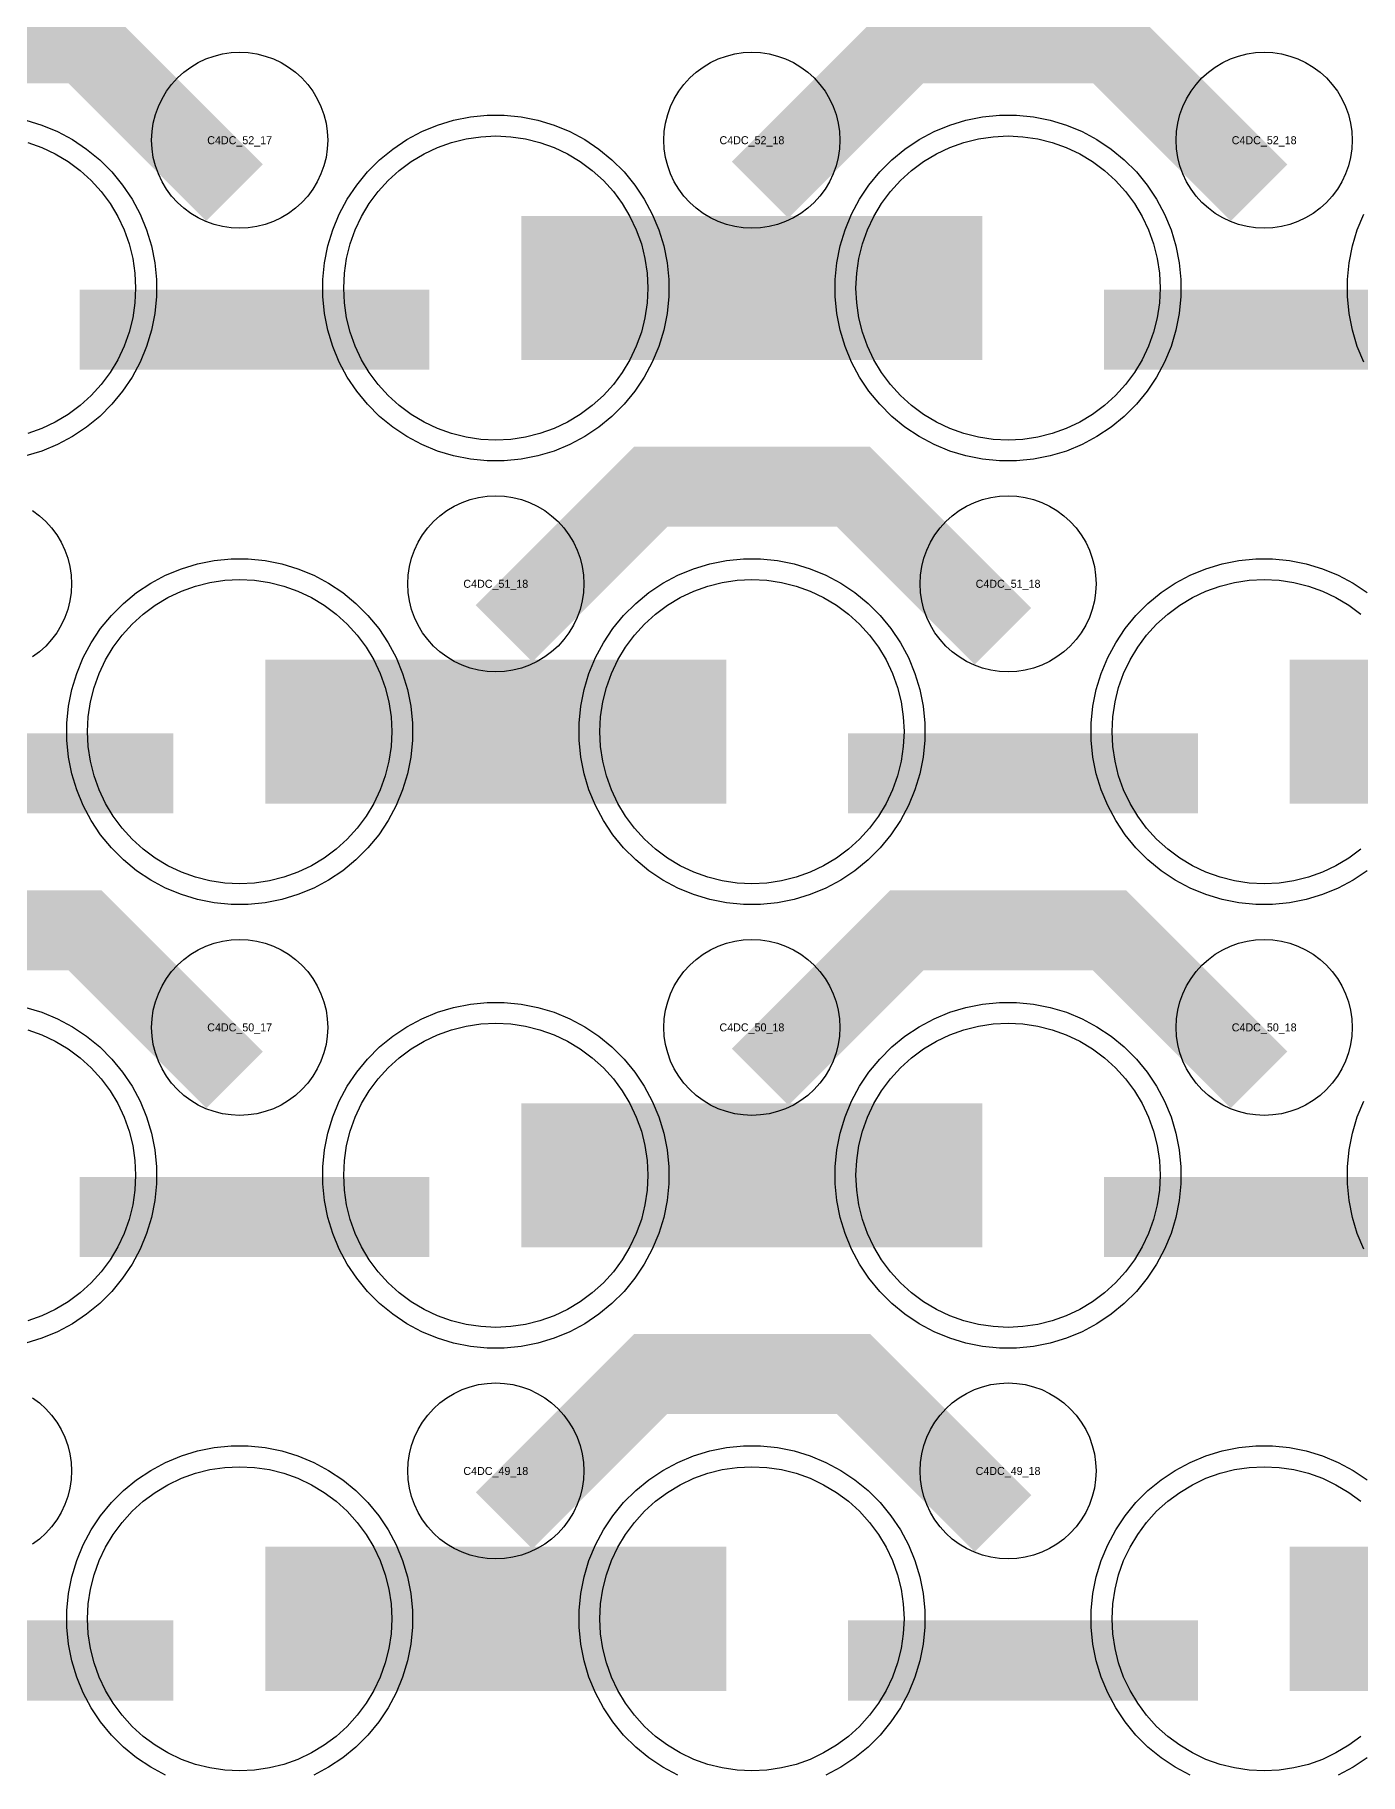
# Model space of a CAD drawing. Extents: x -11880 to 11880, y -14992 to 14992.
# Drawn here: x -6384 to -5970, y -8098 to -7555 of the extents above; entities that cross this region are included whole.
import ezdxf
from ezdxf.enums import TextEntityAlignment as Align

# ---------------------------------------------------------------- set-up
doc = ezdxf.new("R2010")
doc.units = 0
doc.header["$MEASUREMENT"] = 0
for name, color, linetype in [('GDS_775_DT_237', 138, 'CONTINUOUS'), ('RDL1_FS', 34, 'CONTINUOUS'), ('RDL_BS', 160, 'CONTINUOUS')]:
    doc.layers.add(name, color=color, linetype=linetype)

msp = doc.modelspace()

# ---------------------------------------------------------------- linework, layer by layer
at = {"layer": 'RDL1_FS', "color": 240, "true_color": 0xed1f24}
for points in [[(-6386.209, -7588.771), (-6381.819, -7590.343), (-6377.605, -7592.335), (-6373.605, -7594.733), (-6369.86, -7597.511), (-6366.406, -7600.641), (-6363.276, -7604.095), (-6360.498, -7607.84), (-6358.1, -7611.84), (-6356.108, -7616.054), (-6354.536, -7620.444), (-6353.404, -7624.967), (-6352.72, -7629.578), (-6352.491, -7634.235), (-6352.72, -7638.892), (-6353.404, -7643.503), (-6354.536, -7648.026), (-6356.108, -7652.416), (-6358.1, -7656.63), (-6360.498, -7660.63), (-6363.276, -7664.375), (-6366.406, -7667.829), (-6369.86, -7670.959), (-6373.605, -7673.737), (-6377.605, -7676.135), (-6381.819, -7678.127), (-6386.209, -7679.699)], [(-5969.86, -7809.519), (-5973.605, -7812.297), (-5977.605, -7814.695), (-5981.819, -7816.687), (-5986.209, -7818.259), (-5990.732, -7819.391), (-5995.343, -7820.075), (-6000, -7820.304), (-6004.657, -7820.075), (-6009.268, -7819.391), (-6013.791, -7818.259), (-6018.181, -7816.687), (-6022.395, -7814.695), (-6026.395, -7812.297), (-6030.14, -7809.519), (-6033.594, -7806.389), (-6036.724, -7802.935), (-6039.502, -7799.19), (-6041.9, -7795.19), (-6043.892, -7790.976), (-6045.464, -7786.586), (-6046.596, -7782.063), (-6047.28, -7777.452), (-6047.509, -7772.795), (-6047.28, -7768.138), (-6046.596, -7763.527), (-6045.464, -7759.004), (-6043.892, -7754.614), (-6041.9, -7750.4), (-6039.502, -7746.4), (-6036.724, -7742.655), (-6033.594, -7739.201), (-6030.14, -7736.071), (-6026.395, -7733.293), (-6022.395, -7730.895), (-6018.181, -7728.903), (-6013.791, -7727.331), (-6009.268, -7726.199), (-6004.657, -7725.515), (-6000, -7725.286), (-5995.343, -7725.515), (-5990.732, -7726.199), (-5986.209, -7727.331), (-5981.819, -7728.903), (-5977.605, -7730.895), (-5973.605, -7733.293), (-5969.86, -7736.071)]]:
    msp.add_lwpolyline(points, dxfattribs=at)
for points in [[(-6240, -7681.744), (-6244.657, -7681.515), (-6249.268, -7680.831), (-6253.791, -7679.699), (-6258.181, -7678.127), (-6262.395, -7676.135), (-6266.395, -7673.737), (-6270.14, -7670.959), (-6273.594, -7667.829), (-6276.724, -7664.375), (-6279.502, -7660.63), (-6281.9, -7656.63), (-6283.892, -7652.416), (-6285.464, -7648.026), (-6286.596, -7643.503), (-6287.28, -7638.892), (-6287.509, -7634.235), (-6287.28, -7629.578), (-6286.596, -7624.967), (-6285.464, -7620.444), (-6283.892, -7616.054), (-6281.9, -7611.84), (-6279.502, -7607.84), (-6276.724, -7604.095), (-6273.594, -7600.641), (-6270.14, -7597.511), (-6266.395, -7594.733), (-6262.395, -7592.335), (-6258.181, -7590.343), (-6253.791, -7588.771), (-6249.268, -7587.639), (-6244.657, -7586.955), (-6240, -7586.726), (-6235.343, -7586.955), (-6230.732, -7587.639), (-6226.209, -7588.771), (-6221.819, -7590.343), (-6217.605, -7592.335), (-6213.605, -7594.733), (-6209.86, -7597.511), (-6206.406, -7600.641), (-6203.276, -7604.095), (-6200.498, -7607.84), (-6198.1, -7611.84), (-6196.108, -7616.054), (-6194.536, -7620.444), (-6193.404, -7624.967), (-6192.72, -7629.578), (-6192.491, -7634.235), (-6192.72, -7638.892), (-6193.404, -7643.503), (-6194.536, -7648.026), (-6196.108, -7652.416), (-6198.1, -7656.63), (-6200.498, -7660.63), (-6203.276, -7664.375), (-6206.406, -7667.829), (-6209.86, -7670.959), (-6213.605, -7673.737), (-6217.605, -7676.135), (-6221.819, -7678.127), (-6226.209, -7679.699), (-6230.732, -7680.831), (-6235.343, -7681.515)], [(-6080, -7681.744), (-6084.657, -7681.515), (-6089.268, -7680.831), (-6093.791, -7679.699), (-6098.181, -7678.127), (-6102.395, -7676.135), (-6106.395, -7673.737), (-6110.14, -7670.959), (-6113.594, -7667.829), (-6116.724, -7664.375), (-6119.502, -7660.63), (-6121.9, -7656.63), (-6123.892, -7652.416), (-6125.464, -7648.026), (-6126.596, -7643.503), (-6127.28, -7638.892), (-6127.509, -7634.235), (-6127.28, -7629.578), (-6126.596, -7624.967), (-6125.464, -7620.444), (-6123.892, -7616.054), (-6121.9, -7611.84), (-6119.502, -7607.84), (-6116.724, -7604.095), (-6113.594, -7600.641), (-6110.14, -7597.511), (-6106.395, -7594.733), (-6102.395, -7592.335), (-6098.181, -7590.343), (-6093.791, -7588.771), (-6089.268, -7587.639), (-6084.657, -7586.955), (-6080, -7586.726), (-6075.343, -7586.955), (-6070.732, -7587.639), (-6066.209, -7588.771), (-6061.819, -7590.343), (-6057.605, -7592.335), (-6053.605, -7594.733), (-6049.86, -7597.511), (-6046.406, -7600.641), (-6043.276, -7604.095), (-6040.498, -7607.84), (-6038.1, -7611.84), (-6036.108, -7616.054), (-6034.536, -7620.444), (-6033.404, -7624.967), (-6032.72, -7629.578), (-6032.491, -7634.235), (-6032.72, -7638.892), (-6033.404, -7643.503), (-6034.536, -7648.026), (-6036.108, -7652.416), (-6038.1, -7656.63), (-6040.498, -7660.63), (-6043.276, -7664.375), (-6046.406, -7667.829), (-6049.86, -7670.959), (-6053.605, -7673.737), (-6057.605, -7676.135), (-6061.819, -7678.127), (-6066.209, -7679.699), (-6070.732, -7680.831), (-6075.343, -7681.515)], [(-6320, -7820.304), (-6324.657, -7820.075), (-6329.268, -7819.391), (-6333.791, -7818.259), (-6338.181, -7816.687), (-6342.395, -7814.695), (-6346.395, -7812.297), (-6350.14, -7809.519), (-6353.594, -7806.389), (-6356.724, -7802.935), (-6359.502, -7799.19), (-6361.9, -7795.19), (-6363.892, -7790.976), (-6365.464, -7786.586), (-6366.596, -7782.063), (-6367.28, -7777.452), (-6367.509, -7772.795), (-6367.28, -7768.138), (-6366.596, -7763.527), (-6365.464, -7759.004), (-6363.892, -7754.614), (-6361.9, -7750.4), (-6359.502, -7746.4), (-6356.724, -7742.655), (-6353.594, -7739.201), (-6350.14, -7736.071), (-6346.395, -7733.293), (-6342.395, -7730.895), (-6338.181, -7728.903), (-6333.791, -7727.331), (-6329.268, -7726.199), (-6324.657, -7725.515), (-6320, -7725.286), (-6315.343, -7725.515), (-6310.732, -7726.199), (-6306.209, -7727.331), (-6301.819, -7728.903), (-6297.605, -7730.895), (-6293.605, -7733.293), (-6289.86, -7736.071), (-6286.406, -7739.201), (-6283.276, -7742.655), (-6280.498, -7746.4), (-6278.1, -7750.4), (-6276.108, -7754.614), (-6274.536, -7759.004), (-6273.404, -7763.527), (-6272.72, -7768.138), (-6272.491, -7772.795), (-6272.72, -7777.452), (-6273.404, -7782.063), (-6274.536, -7786.586), (-6276.108, -7790.976), (-6278.1, -7795.19), (-6280.498, -7799.19), (-6283.276, -7802.935), (-6286.406, -7806.389), (-6289.86, -7809.519), (-6293.605, -7812.297), (-6297.605, -7814.695), (-6301.819, -7816.687), (-6306.209, -7818.259), (-6310.732, -7819.391), (-6315.343, -7820.075)], [(-6160, -7820.304), (-6164.657, -7820.075), (-6169.268, -7819.391), (-6173.791, -7818.259), (-6178.181, -7816.687), (-6182.395, -7814.695), (-6186.395, -7812.297), (-6190.14, -7809.519), (-6193.594, -7806.389), (-6196.724, -7802.935), (-6199.502, -7799.19), (-6201.9, -7795.19), (-6203.892, -7790.976), (-6205.464, -7786.586), (-6206.596, -7782.063), (-6207.28, -7777.452), (-6207.509, -7772.795), (-6207.28, -7768.138), (-6206.596, -7763.527), (-6205.464, -7759.004), (-6203.892, -7754.614), (-6201.9, -7750.4), (-6199.502, -7746.4), (-6196.724, -7742.655), (-6193.594, -7739.201), (-6190.14, -7736.071), (-6186.395, -7733.293), (-6182.395, -7730.895), (-6178.181, -7728.903), (-6173.791, -7727.331), (-6169.268, -7726.199), (-6164.657, -7725.515), (-6160, -7725.286), (-6155.343, -7725.515), (-6150.732, -7726.199), (-6146.209, -7727.331), (-6141.819, -7728.903), (-6137.605, -7730.895), (-6133.605, -7733.293), (-6129.86, -7736.071), (-6126.406, -7739.201), (-6123.276, -7742.655), (-6120.498, -7746.4), (-6118.1, -7750.4), (-6116.108, -7754.614), (-6114.536, -7759.004), (-6113.404, -7763.527), (-6112.72, -7768.138), (-6112.491, -7772.795), (-6112.72, -7777.452), (-6113.404, -7782.063), (-6114.536, -7786.586), (-6116.108, -7790.976), (-6118.1, -7795.19), (-6120.498, -7799.19), (-6123.276, -7802.935), (-6126.406, -7806.389), (-6129.86, -7809.519), (-6133.605, -7812.297), (-6137.605, -7814.695), (-6141.819, -7816.687), (-6146.209, -7818.259), (-6150.732, -7819.391), (-6155.343, -7820.075)]]:
    msp.add_lwpolyline(points, close=True, dxfattribs=at)
for points in [[(-6231.998, -7634.235, 45, 45, 0), (-6159.998, -7634.235, 45, 45, 0)], [(-6159.998, -7634.235, 45, 45, 0), (-6087.998, -7634.235, 45, 45, 0)], [(-6311.998, -7772.795, 45, 45, 0), (-6239.998, -7772.795, 45, 45, 0)], [(-6239.998, -7772.795, 45, 45, 0), (-6167.998, -7772.795, 45, 45, 0)], [(-5991.998, -7772.795, 45, 45, 0), (-5919.998, -7772.795, 45, 45, 0)]]:
    msp.add_lwpolyline(points, format="xyseb", dxfattribs=at)
at = {"layer": 'RDL1_FS'}
for points in [[(-6386.209, -7865.896), (-6381.819, -7867.468), (-6377.605, -7869.46), (-6373.605, -7871.858), (-6369.86, -7874.636), (-6366.406, -7877.766), (-6363.276, -7881.22), (-6360.498, -7884.965), (-6358.1, -7888.965), (-6356.108, -7893.179), (-6354.536, -7897.569), (-6353.404, -7902.092), (-6352.72, -7906.703), (-6352.491, -7911.36), (-6352.72, -7916.017), (-6353.404, -7920.628), (-6354.536, -7925.151), (-6356.108, -7929.541), (-6358.1, -7933.755), (-6360.498, -7937.755), (-6363.276, -7941.5), (-6366.406, -7944.954), (-6369.86, -7948.084), (-6373.605, -7950.862), (-6377.605, -7953.26), (-6381.819, -7955.252), (-6386.209, -7956.824)], [(-5969.86, -8086.649), (-5973.605, -8089.427), (-5977.605, -8091.825), (-5981.819, -8093.817), (-5986.209, -8095.389), (-5990.732, -8096.521), (-5995.343, -8097.205), (-6000, -8097.434), (-6004.657, -8097.205), (-6009.268, -8096.521), (-6013.791, -8095.389), (-6018.181, -8093.817), (-6022.395, -8091.825), (-6026.395, -8089.427), (-6030.14, -8086.649), (-6033.594, -8083.519), (-6036.724, -8080.065), (-6039.502, -8076.32), (-6041.9, -8072.32), (-6043.892, -8068.106), (-6045.464, -8063.716), (-6046.596, -8059.193), (-6047.28, -8054.582), (-6047.509, -8049.925), (-6047.28, -8045.268), (-6046.596, -8040.657), (-6045.464, -8036.134), (-6043.892, -8031.744), (-6041.9, -8027.53), (-6039.502, -8023.53), (-6036.724, -8019.785), (-6033.594, -8016.331), (-6030.14, -8013.201), (-6026.395, -8010.423), (-6022.395, -8008.025), (-6018.181, -8006.033), (-6013.791, -8004.461), (-6009.268, -8003.329), (-6004.657, -8002.645), (-6000, -8002.416), (-5995.343, -8002.645), (-5990.732, -8003.329), (-5986.209, -8004.461), (-5981.819, -8006.033), (-5977.605, -8008.025), (-5973.605, -8010.423), (-5969.86, -8013.201)]]:
    msp.add_lwpolyline(points, dxfattribs=at)
for points in [[(-6240, -7958.869), (-6244.657, -7958.64), (-6249.268, -7957.956), (-6253.791, -7956.824), (-6258.181, -7955.252), (-6262.395, -7953.26), (-6266.395, -7950.862), (-6270.14, -7948.084), (-6273.594, -7944.954), (-6276.724, -7941.5), (-6279.502, -7937.755), (-6281.9, -7933.755), (-6283.892, -7929.541), (-6285.464, -7925.151), (-6286.596, -7920.628), (-6287.28, -7916.017), (-6287.509, -7911.36), (-6287.28, -7906.703), (-6286.596, -7902.092), (-6285.464, -7897.569), (-6283.892, -7893.179), (-6281.9, -7888.965), (-6279.502, -7884.965), (-6276.724, -7881.22), (-6273.594, -7877.766), (-6270.14, -7874.636), (-6266.395, -7871.858), (-6262.395, -7869.46), (-6258.181, -7867.468), (-6253.791, -7865.896), (-6249.268, -7864.764), (-6244.657, -7864.08), (-6240, -7863.851), (-6235.343, -7864.08), (-6230.732, -7864.764), (-6226.209, -7865.896), (-6221.819, -7867.468), (-6217.605, -7869.46), (-6213.605, -7871.858), (-6209.86, -7874.636), (-6206.406, -7877.766), (-6203.276, -7881.22), (-6200.498, -7884.965), (-6198.1, -7888.965), (-6196.108, -7893.179), (-6194.536, -7897.569), (-6193.404, -7902.092), (-6192.72, -7906.703), (-6192.491, -7911.36), (-6192.72, -7916.017), (-6193.404, -7920.628), (-6194.536, -7925.151), (-6196.108, -7929.541), (-6198.1, -7933.755), (-6200.498, -7937.755), (-6203.276, -7941.5), (-6206.406, -7944.954), (-6209.86, -7948.084), (-6213.605, -7950.862), (-6217.605, -7953.26), (-6221.819, -7955.252), (-6226.209, -7956.824), (-6230.732, -7957.956), (-6235.343, -7958.64)], [(-6080, -7958.869), (-6084.657, -7958.64), (-6089.268, -7957.956), (-6093.791, -7956.824), (-6098.181, -7955.252), (-6102.395, -7953.26), (-6106.395, -7950.862), (-6110.14, -7948.084), (-6113.594, -7944.954), (-6116.724, -7941.5), (-6119.502, -7937.755), (-6121.9, -7933.755), (-6123.892, -7929.541), (-6125.464, -7925.151), (-6126.596, -7920.628), (-6127.28, -7916.017), (-6127.509, -7911.36), (-6127.28, -7906.703), (-6126.596, -7902.092), (-6125.464, -7897.569), (-6123.892, -7893.179), (-6121.9, -7888.965), (-6119.502, -7884.965), (-6116.724, -7881.22), (-6113.594, -7877.766), (-6110.14, -7874.636), (-6106.395, -7871.858), (-6102.395, -7869.46), (-6098.181, -7867.468), (-6093.791, -7865.896), (-6089.268, -7864.764), (-6084.657, -7864.08), (-6080, -7863.851), (-6075.343, -7864.08), (-6070.732, -7864.764), (-6066.209, -7865.896), (-6061.819, -7867.468), (-6057.605, -7869.46), (-6053.605, -7871.858), (-6049.86, -7874.636), (-6046.406, -7877.766), (-6043.276, -7881.22), (-6040.498, -7884.965), (-6038.1, -7888.965), (-6036.108, -7893.179), (-6034.536, -7897.569), (-6033.404, -7902.092), (-6032.72, -7906.703), (-6032.491, -7911.36), (-6032.72, -7916.017), (-6033.404, -7920.628), (-6034.536, -7925.151), (-6036.108, -7929.541), (-6038.1, -7933.755), (-6040.498, -7937.755), (-6043.276, -7941.5), (-6046.406, -7944.954), (-6049.86, -7948.084), (-6053.605, -7950.862), (-6057.605, -7953.26), (-6061.819, -7955.252), (-6066.209, -7956.824), (-6070.732, -7957.956), (-6075.343, -7958.64)], [(-6320, -8097.434), (-6324.657, -8097.205), (-6329.268, -8096.521), (-6333.791, -8095.389), (-6338.181, -8093.817), (-6342.395, -8091.825), (-6346.395, -8089.427), (-6350.14, -8086.649), (-6353.594, -8083.519), (-6356.724, -8080.065), (-6359.502, -8076.32), (-6361.9, -8072.32), (-6363.892, -8068.106), (-6365.464, -8063.716), (-6366.596, -8059.193), (-6367.28, -8054.582), (-6367.509, -8049.925), (-6367.28, -8045.268), (-6366.596, -8040.657), (-6365.464, -8036.134), (-6363.892, -8031.744), (-6361.9, -8027.53), (-6359.502, -8023.53), (-6356.724, -8019.785), (-6353.594, -8016.331), (-6350.14, -8013.201), (-6346.395, -8010.423), (-6342.395, -8008.025), (-6338.181, -8006.033), (-6333.791, -8004.461), (-6329.268, -8003.329), (-6324.657, -8002.645), (-6320, -8002.416), (-6315.343, -8002.645), (-6310.732, -8003.329), (-6306.209, -8004.461), (-6301.819, -8006.033), (-6297.605, -8008.025), (-6293.605, -8010.423), (-6289.86, -8013.201), (-6286.406, -8016.331), (-6283.276, -8019.785), (-6280.498, -8023.53), (-6278.1, -8027.53), (-6276.108, -8031.744), (-6274.536, -8036.134), (-6273.404, -8040.657), (-6272.72, -8045.268), (-6272.491, -8049.925), (-6272.72, -8054.582), (-6273.404, -8059.193), (-6274.536, -8063.716), (-6276.108, -8068.106), (-6278.1, -8072.32), (-6280.498, -8076.32), (-6283.276, -8080.065), (-6286.406, -8083.519), (-6289.86, -8086.649), (-6293.605, -8089.427), (-6297.605, -8091.825), (-6301.819, -8093.817), (-6306.209, -8095.389), (-6310.732, -8096.521), (-6315.343, -8097.205)], [(-6160, -8097.434), (-6164.657, -8097.205), (-6169.268, -8096.521), (-6173.791, -8095.389), (-6178.181, -8093.817), (-6182.395, -8091.825), (-6186.395, -8089.427), (-6190.14, -8086.649), (-6193.594, -8083.519), (-6196.724, -8080.065), (-6199.502, -8076.32), (-6201.9, -8072.32), (-6203.892, -8068.106), (-6205.464, -8063.716), (-6206.596, -8059.193), (-6207.28, -8054.582), (-6207.509, -8049.925), (-6207.28, -8045.268), (-6206.596, -8040.657), (-6205.464, -8036.134), (-6203.892, -8031.744), (-6201.9, -8027.53), (-6199.502, -8023.53), (-6196.724, -8019.785), (-6193.594, -8016.331), (-6190.14, -8013.201), (-6186.395, -8010.423), (-6182.395, -8008.025), (-6178.181, -8006.033), (-6173.791, -8004.461), (-6169.268, -8003.329), (-6164.657, -8002.645), (-6160, -8002.416), (-6155.343, -8002.645), (-6150.732, -8003.329), (-6146.209, -8004.461), (-6141.819, -8006.033), (-6137.605, -8008.025), (-6133.605, -8010.423), (-6129.86, -8013.201), (-6126.406, -8016.331), (-6123.276, -8019.785), (-6120.498, -8023.53), (-6118.1, -8027.53), (-6116.108, -8031.744), (-6114.536, -8036.134), (-6113.404, -8040.657), (-6112.72, -8045.268), (-6112.491, -8049.925), (-6112.72, -8054.582), (-6113.404, -8059.193), (-6114.536, -8063.716), (-6116.108, -8068.106), (-6118.1, -8072.32), (-6120.498, -8076.32), (-6123.276, -8080.065), (-6126.406, -8083.519), (-6129.86, -8086.649), (-6133.605, -8089.427), (-6137.605, -8091.825), (-6141.819, -8093.817), (-6146.209, -8095.389), (-6150.732, -8096.521), (-6155.343, -8097.205)]]:
    msp.add_lwpolyline(points, close=True, dxfattribs=at)
for points in [[(-6231.998, -7911.36, 45, 45, 0), (-6159.998, -7911.36, 45, 45, 0)], [(-6159.998, -7911.36, 45, 45, 0), (-6087.998, -7911.36, 45, 45, 0)], [(-6311.998, -8049.925, 45, 45, 0), (-6239.998, -8049.925, 45, 45, 0)], [(-6239.998, -8049.925, 45, 45, 0), (-6167.998, -8049.925, 45, 45, 0)], [(-5991.998, -8049.925, 45, 45, 0), (-5919.998, -8049.925, 45, 45, 0)]]:
    msp.add_lwpolyline(points, format="xyseb", dxfattribs=at)
at = {"layer": 'RDL_BS'}
for points in [[(-6321.599, -7604.448, 25, 25, 0), (-6368.313, -7557.734, 25, 25, 0), (-6398.071, -7557.734, 25, 25, 0)], [(-6157.438, -7603.549, 25, 25, 0), (-6111.623, -7557.734, 25, 25, 0), (-6078.07, -7557.734, 25, 25, 0)], [(-6001.599, -7604.448, 25, 25, 0), (-6048.313, -7557.734, 25, 25, 0), (-6078.071, -7557.734, 25, 25, 0)], [(-6237.438, -7742.109, 25, 25, 0), (-6191.623, -7696.294, 25, 25, 0), (-6158.07, -7696.294, 25, 25, 0)], [(-6081.599, -7743.008, 25, 25, 0), (-6128.313, -7696.294, 25, 25, 0), (-6158.071, -7696.294, 25, 25, 0)], [(-6321.599, -7881.573, 25, 25, 0), (-6368.313, -7834.859, 25, 25, 0), (-6398.071, -7834.859, 25, 25, 0)], [(-6157.438, -7880.674, 25, 25, 0), (-6111.623, -7834.859, 25, 25, 0), (-6078.07, -7834.859, 25, 25, 0)], [(-6001.599, -7881.573, 25, 25, 0), (-6048.313, -7834.859, 25, 25, 0), (-6078.071, -7834.859, 25, 25, 0)], [(-6369.984, -7924.373, 25, 25, 0), (-6260.719, -7924.373, 25, 25, 0)], [(-6049.984, -7924.373, 25, 25, 0), (-5940.719, -7924.373, 25, 25, 0)], [(-6237.438, -8019.239, 25, 25, 0), (-6191.623, -7973.424, 25, 25, 0), (-6158.07, -7973.424, 25, 25, 0)], [(-6081.599, -8020.138, 25, 25, 0), (-6128.313, -7973.424, 25, 25, 0), (-6158.071, -7973.424, 25, 25, 0)], [(-6449.984, -8062.938, 25, 25, 0), (-6340.719, -8062.938, 25, 25, 0)], [(-6129.984, -8062.938, 25, 25, 0), (-6020.719, -8062.938, 25, 25, 0)]]:
    msp.add_lwpolyline(points, format="xyseb", dxfattribs=at)
for points in [[(-6320, -7615.541), (-6322.693, -7615.409), (-6325.365, -7615.013), (-6327.984, -7614.356), (-6330.519, -7613.449), (-6332.956, -7612.297), (-6335.28, -7610.904), (-6337.443, -7609.301), (-6339.442, -7607.489), (-6341.254, -7605.49), (-6342.857, -7603.327), (-6344.25, -7601.003), (-6345.402, -7598.566), (-6346.309, -7596.031), (-6346.966, -7593.412), (-6347.362, -7590.74), (-6347.494, -7588.047), (-6347.362, -7585.354), (-6346.966, -7582.682), (-6346.309, -7580.063), (-6345.402, -7577.528), (-6344.25, -7575.091), (-6342.857, -7572.767), (-6341.254, -7570.604), (-6339.442, -7568.605), (-6337.443, -7566.793), (-6335.28, -7565.19), (-6332.956, -7563.797), (-6330.519, -7562.645), (-6327.984, -7561.738), (-6325.365, -7561.081), (-6322.693, -7560.685), (-6320, -7560.553), (-6317.307, -7560.685), (-6314.635, -7561.081), (-6312.016, -7561.738), (-6309.481, -7562.645), (-6307.044, -7563.797), (-6304.72, -7565.19), (-6302.557, -7566.793), (-6300.558, -7568.605), (-6298.746, -7570.604), (-6297.143, -7572.767), (-6295.75, -7575.091), (-6294.598, -7577.528), (-6293.691, -7580.063), (-6293.034, -7582.682), (-6292.638, -7585.354), (-6292.506, -7588.047), (-6292.638, -7590.74), (-6293.034, -7593.412), (-6293.691, -7596.031), (-6294.598, -7598.566), (-6295.75, -7601.003), (-6297.143, -7603.327), (-6298.746, -7605.49), (-6300.558, -7607.489), (-6302.557, -7609.301), (-6304.72, -7610.904), (-6307.044, -7612.297), (-6309.481, -7613.449), (-6312.016, -7614.356), (-6314.635, -7615.013), (-6317.307, -7615.409)], [(-6160, -7615.541), (-6162.693, -7615.409), (-6165.365, -7615.013), (-6167.984, -7614.356), (-6170.519, -7613.449), (-6172.956, -7612.297), (-6175.28, -7610.904), (-6177.443, -7609.301), (-6179.442, -7607.489), (-6181.254, -7605.49), (-6182.857, -7603.327), (-6184.25, -7601.003), (-6185.402, -7598.566), (-6186.309, -7596.031), (-6186.966, -7593.412), (-6187.362, -7590.74), (-6187.494, -7588.047), (-6187.362, -7585.354), (-6186.966, -7582.682), (-6186.309, -7580.063), (-6185.402, -7577.528), (-6184.25, -7575.091), (-6182.857, -7572.767), (-6181.254, -7570.604), (-6179.442, -7568.605), (-6177.443, -7566.793), (-6175.28, -7565.19), (-6172.956, -7563.797), (-6170.519, -7562.645), (-6167.984, -7561.738), (-6165.365, -7561.081), (-6162.693, -7560.685), (-6160, -7560.553), (-6157.307, -7560.685), (-6154.635, -7561.081), (-6152.016, -7561.738), (-6149.481, -7562.645), (-6147.044, -7563.797), (-6144.72, -7565.19), (-6142.557, -7566.793), (-6140.558, -7568.605), (-6138.746, -7570.604), (-6137.143, -7572.767), (-6135.75, -7575.091), (-6134.598, -7577.528), (-6133.691, -7580.063), (-6133.034, -7582.682), (-6132.638, -7585.354), (-6132.506, -7588.047), (-6132.638, -7590.74), (-6133.034, -7593.412), (-6133.691, -7596.031), (-6134.598, -7598.566), (-6135.75, -7601.003), (-6137.143, -7603.327), (-6138.746, -7605.49), (-6140.558, -7607.489), (-6142.557, -7609.301), (-6144.72, -7610.904), (-6147.044, -7612.297), (-6149.481, -7613.449), (-6152.016, -7614.356), (-6154.635, -7615.013), (-6157.307, -7615.409)], [(-6000, -7615.541), (-6002.693, -7615.409), (-6005.365, -7615.013), (-6007.984, -7614.356), (-6010.519, -7613.449), (-6012.956, -7612.297), (-6015.28, -7610.904), (-6017.443, -7609.301), (-6019.442, -7607.489), (-6021.254, -7605.49), (-6022.857, -7603.327), (-6024.25, -7601.003), (-6025.402, -7598.566), (-6026.309, -7596.031), (-6026.966, -7593.412), (-6027.362, -7590.74), (-6027.494, -7588.047), (-6027.362, -7585.354), (-6026.966, -7582.682), (-6026.309, -7580.063), (-6025.402, -7577.528), (-6024.25, -7575.091), (-6022.857, -7572.767), (-6021.254, -7570.604), (-6019.442, -7568.605), (-6017.443, -7566.793), (-6015.28, -7565.19), (-6012.956, -7563.797), (-6010.519, -7562.645), (-6007.984, -7561.738), (-6005.365, -7561.081), (-6002.693, -7560.685), (-6000, -7560.553), (-5997.307, -7560.685), (-5994.635, -7561.081), (-5992.016, -7561.738), (-5989.481, -7562.645), (-5987.044, -7563.797), (-5984.72, -7565.19), (-5982.557, -7566.793), (-5980.558, -7568.605), (-5978.746, -7570.604), (-5977.143, -7572.767), (-5975.75, -7575.091), (-5974.598, -7577.528), (-5973.691, -7580.063), (-5973.034, -7582.682), (-5972.638, -7585.354), (-5972.506, -7588.047), (-5972.638, -7590.74), (-5973.034, -7593.412), (-5973.691, -7596.031), (-5974.598, -7598.566), (-5975.75, -7601.003), (-5977.143, -7603.327), (-5978.746, -7605.49), (-5980.558, -7607.489), (-5982.557, -7609.301), (-5984.72, -7610.904), (-5987.044, -7612.297), (-5989.481, -7613.449), (-5992.016, -7614.356), (-5994.635, -7615.013), (-5997.307, -7615.409)], [(-6240, -7754.101), (-6242.693, -7753.969), (-6245.365, -7753.573), (-6247.984, -7752.916), (-6250.519, -7752.009), (-6252.956, -7750.857), (-6255.28, -7749.464), (-6257.443, -7747.861), (-6259.442, -7746.049), (-6261.254, -7744.05), (-6262.857, -7741.887), (-6264.25, -7739.563), (-6265.402, -7737.126), (-6266.309, -7734.591), (-6266.966, -7731.972), (-6267.362, -7729.3), (-6267.494, -7726.607), (-6267.362, -7723.914), (-6266.966, -7721.242), (-6266.309, -7718.623), (-6265.402, -7716.088), (-6264.25, -7713.651), (-6262.857, -7711.327), (-6261.254, -7709.164), (-6259.442, -7707.165), (-6257.443, -7705.353), (-6255.28, -7703.75), (-6252.956, -7702.357), (-6250.519, -7701.205), (-6247.984, -7700.298), (-6245.365, -7699.641), (-6242.693, -7699.245), (-6240, -7699.113), (-6237.307, -7699.245), (-6234.635, -7699.641), (-6232.016, -7700.298), (-6229.481, -7701.205), (-6227.044, -7702.357), (-6224.72, -7703.75), (-6222.557, -7705.353), (-6220.558, -7707.165), (-6218.746, -7709.164), (-6217.143, -7711.327), (-6215.75, -7713.651), (-6214.598, -7716.088), (-6213.691, -7718.623), (-6213.034, -7721.242), (-6212.638, -7723.914), (-6212.506, -7726.607), (-6212.638, -7729.3), (-6213.034, -7731.972), (-6213.691, -7734.591), (-6214.598, -7737.126), (-6215.75, -7739.563), (-6217.143, -7741.887), (-6218.746, -7744.05), (-6220.558, -7746.049), (-6222.557, -7747.861), (-6224.72, -7749.464), (-6227.044, -7750.857), (-6229.481, -7752.009), (-6232.016, -7752.916), (-6234.635, -7753.573), (-6237.307, -7753.969)], [(-6080, -7754.101), (-6082.693, -7753.969), (-6085.365, -7753.573), (-6087.984, -7752.916), (-6090.519, -7752.009), (-6092.956, -7750.857), (-6095.28, -7749.464), (-6097.443, -7747.861), (-6099.442, -7746.049), (-6101.254, -7744.05), (-6102.857, -7741.887), (-6104.25, -7739.563), (-6105.402, -7737.126), (-6106.309, -7734.591), (-6106.966, -7731.972), (-6107.362, -7729.3), (-6107.494, -7726.607), (-6107.362, -7723.914), (-6106.966, -7721.242), (-6106.309, -7718.623), (-6105.402, -7716.088), (-6104.25, -7713.651), (-6102.857, -7711.327), (-6101.254, -7709.164), (-6099.442, -7707.165), (-6097.443, -7705.353), (-6095.28, -7703.75), (-6092.956, -7702.357), (-6090.519, -7701.205), (-6087.984, -7700.298), (-6085.365, -7699.641), (-6082.693, -7699.245), (-6080, -7699.113), (-6077.307, -7699.245), (-6074.635, -7699.641), (-6072.016, -7700.298), (-6069.481, -7701.205), (-6067.044, -7702.357), (-6064.72, -7703.75), (-6062.557, -7705.353), (-6060.558, -7707.165), (-6058.746, -7709.164), (-6057.143, -7711.327), (-6055.75, -7713.651), (-6054.598, -7716.088), (-6053.691, -7718.623), (-6053.034, -7721.242), (-6052.638, -7723.914), (-6052.506, -7726.607), (-6052.638, -7729.3), (-6053.034, -7731.972), (-6053.691, -7734.591), (-6054.598, -7737.126), (-6055.75, -7739.563), (-6057.143, -7741.887), (-6058.746, -7744.05), (-6060.558, -7746.049), (-6062.557, -7747.861), (-6064.72, -7749.464), (-6067.044, -7750.857), (-6069.481, -7752.009), (-6072.016, -7752.916), (-6074.635, -7753.573), (-6077.307, -7753.969)], [(-6320, -7892.666), (-6322.693, -7892.534), (-6325.365, -7892.138), (-6327.984, -7891.481), (-6330.519, -7890.574), (-6332.956, -7889.422), (-6335.28, -7888.029), (-6337.443, -7886.426), (-6339.442, -7884.614), (-6341.254, -7882.615), (-6342.857, -7880.452), (-6344.25, -7878.128), (-6345.402, -7875.691), (-6346.309, -7873.156), (-6346.966, -7870.537), (-6347.362, -7867.865), (-6347.494, -7865.172), (-6347.362, -7862.479), (-6346.966, -7859.807), (-6346.309, -7857.188), (-6345.402, -7854.653), (-6344.25, -7852.216), (-6342.857, -7849.892), (-6341.254, -7847.729), (-6339.442, -7845.73), (-6337.443, -7843.918), (-6335.28, -7842.315), (-6332.956, -7840.922), (-6330.519, -7839.77), (-6327.984, -7838.863), (-6325.365, -7838.206), (-6322.693, -7837.81), (-6320, -7837.678), (-6317.307, -7837.81), (-6314.635, -7838.206), (-6312.016, -7838.863), (-6309.481, -7839.77), (-6307.044, -7840.922), (-6304.72, -7842.315), (-6302.557, -7843.918), (-6300.558, -7845.73), (-6298.746, -7847.729), (-6297.143, -7849.892), (-6295.75, -7852.216), (-6294.598, -7854.653), (-6293.691, -7857.188), (-6293.034, -7859.807), (-6292.638, -7862.479), (-6292.506, -7865.172), (-6292.638, -7867.865), (-6293.034, -7870.537), (-6293.691, -7873.156), (-6294.598, -7875.691), (-6295.75, -7878.128), (-6297.143, -7880.452), (-6298.746, -7882.615), (-6300.558, -7884.614), (-6302.557, -7886.426), (-6304.72, -7888.029), (-6307.044, -7889.422), (-6309.481, -7890.574), (-6312.016, -7891.481), (-6314.635, -7892.138), (-6317.307, -7892.534)], [(-6160, -7892.666), (-6162.693, -7892.534), (-6165.365, -7892.138), (-6167.984, -7891.481), (-6170.519, -7890.574), (-6172.956, -7889.422), (-6175.28, -7888.029), (-6177.443, -7886.426), (-6179.442, -7884.614), (-6181.254, -7882.615), (-6182.857, -7880.452), (-6184.25, -7878.128), (-6185.402, -7875.691), (-6186.309, -7873.156), (-6186.966, -7870.537), (-6187.362, -7867.865), (-6187.494, -7865.172), (-6187.362, -7862.479), (-6186.966, -7859.807), (-6186.309, -7857.188), (-6185.402, -7854.653), (-6184.25, -7852.216), (-6182.857, -7849.892), (-6181.254, -7847.729), (-6179.442, -7845.73), (-6177.443, -7843.918), (-6175.28, -7842.315), (-6172.956, -7840.922), (-6170.519, -7839.77), (-6167.984, -7838.863), (-6165.365, -7838.206), (-6162.693, -7837.81), (-6160, -7837.678), (-6157.307, -7837.81), (-6154.635, -7838.206), (-6152.016, -7838.863), (-6149.481, -7839.77), (-6147.044, -7840.922), (-6144.72, -7842.315), (-6142.557, -7843.918), (-6140.558, -7845.73), (-6138.746, -7847.729), (-6137.143, -7849.892), (-6135.75, -7852.216), (-6134.598, -7854.653), (-6133.691, -7857.188), (-6133.034, -7859.807), (-6132.638, -7862.479), (-6132.506, -7865.172), (-6132.638, -7867.865), (-6133.034, -7870.537), (-6133.691, -7873.156), (-6134.598, -7875.691), (-6135.75, -7878.128), (-6137.143, -7880.452), (-6138.746, -7882.615), (-6140.558, -7884.614), (-6142.557, -7886.426), (-6144.72, -7888.029), (-6147.044, -7889.422), (-6149.481, -7890.574), (-6152.016, -7891.481), (-6154.635, -7892.138), (-6157.307, -7892.534)], [(-6000, -7892.666), (-6002.693, -7892.534), (-6005.365, -7892.138), (-6007.984, -7891.481), (-6010.519, -7890.574), (-6012.956, -7889.422), (-6015.28, -7888.029), (-6017.443, -7886.426), (-6019.442, -7884.614), (-6021.254, -7882.615), (-6022.857, -7880.452), (-6024.25, -7878.128), (-6025.402, -7875.691), (-6026.309, -7873.156), (-6026.966, -7870.537), (-6027.362, -7867.865), (-6027.494, -7865.172), (-6027.362, -7862.479), (-6026.966, -7859.807), (-6026.309, -7857.188), (-6025.402, -7854.653), (-6024.25, -7852.216), (-6022.857, -7849.892), (-6021.254, -7847.729), (-6019.442, -7845.73), (-6017.443, -7843.918), (-6015.28, -7842.315), (-6012.956, -7840.922), (-6010.519, -7839.77), (-6007.984, -7838.863), (-6005.365, -7838.206), (-6002.693, -7837.81), (-6000, -7837.678), (-5997.307, -7837.81), (-5994.635, -7838.206), (-5992.016, -7838.863), (-5989.481, -7839.77), (-5987.044, -7840.922), (-5984.72, -7842.315), (-5982.557, -7843.918), (-5980.558, -7845.73), (-5978.746, -7847.729), (-5977.143, -7849.892), (-5975.75, -7852.216), (-5974.598, -7854.653), (-5973.691, -7857.188), (-5973.034, -7859.807), (-5972.638, -7862.479), (-5972.506, -7865.172), (-5972.638, -7867.865), (-5973.034, -7870.537), (-5973.691, -7873.156), (-5974.598, -7875.691), (-5975.75, -7878.128), (-5977.143, -7880.452), (-5978.746, -7882.615), (-5980.558, -7884.614), (-5982.557, -7886.426), (-5984.72, -7888.029), (-5987.044, -7889.422), (-5989.481, -7890.574), (-5992.016, -7891.481), (-5994.635, -7892.138), (-5997.307, -7892.534)], [(-6242.644, -7965.36), (-6247.938, -7964.843), (-6253.165, -7963.797), (-6258.205, -7962.266), (-6263.115, -7960.235), (-6267.777, -7957.743), (-6272.191, -7954.796), (-6276.292, -7951.434), (-6280.074, -7947.652), (-6283.436, -7943.551), (-6286.383, -7939.137), (-6288.875, -7934.475), (-6290.906, -7929.565), (-6292.437, -7924.525), (-6293.483, -7919.298), (-6294, -7914.004), (-6294, -7908.716), (-6293.483, -7903.422), (-6292.437, -7898.195), (-6290.906, -7893.155), (-6288.875, -7888.245), (-6286.383, -7883.583), (-6283.436, -7879.169), (-6280.074, -7875.068), (-6276.292, -7871.286), (-6272.191, -7867.924), (-6267.777, -7864.977), (-6263.115, -7862.485), (-6258.205, -7860.454), (-6253.165, -7858.923), (-6247.938, -7857.877), (-6242.644, -7857.36), (-6237.356, -7857.36), (-6232.062, -7857.877), (-6226.835, -7858.923), (-6221.795, -7860.454), (-6216.885, -7862.485), (-6212.223, -7864.977), (-6207.809, -7867.924), (-6203.708, -7871.286), (-6199.926, -7875.068), (-6196.564, -7879.169), (-6193.617, -7883.583), (-6191.125, -7888.245), (-6189.094, -7893.155), (-6187.563, -7898.195), (-6186.517, -7903.422), (-6186, -7908.716), (-6186, -7914.004), (-6186.517, -7919.298), (-6187.563, -7924.525), (-6189.094, -7929.565), (-6191.125, -7934.475), (-6193.617, -7939.137), (-6196.564, -7943.551), (-6199.926, -7947.652), (-6203.708, -7951.434), (-6207.809, -7954.796), (-6212.223, -7957.743), (-6216.885, -7960.235), (-6221.795, -7962.266), (-6226.835, -7963.797), (-6232.062, -7964.843), (-6237.356, -7965.36)], [(-6082.644, -7965.36), (-6087.938, -7964.843), (-6093.165, -7963.797), (-6098.205, -7962.266), (-6103.115, -7960.235), (-6107.777, -7957.743), (-6112.191, -7954.796), (-6116.292, -7951.434), (-6120.074, -7947.652), (-6123.436, -7943.551), (-6126.383, -7939.137), (-6128.875, -7934.475), (-6130.906, -7929.565), (-6132.437, -7924.525), (-6133.483, -7919.298), (-6134, -7914.004), (-6134, -7908.716), (-6133.483, -7903.422), (-6132.437, -7898.195), (-6130.906, -7893.155), (-6128.875, -7888.245), (-6126.383, -7883.583), (-6123.436, -7879.169), (-6120.074, -7875.068), (-6116.292, -7871.286), (-6112.191, -7867.924), (-6107.777, -7864.977), (-6103.115, -7862.485), (-6098.205, -7860.454), (-6093.165, -7858.923), (-6087.938, -7857.877), (-6082.644, -7857.36), (-6077.356, -7857.36), (-6072.062, -7857.877), (-6066.835, -7858.923), (-6061.795, -7860.454), (-6056.885, -7862.485), (-6052.223, -7864.977), (-6047.809, -7867.924), (-6043.708, -7871.286), (-6039.926, -7875.068), (-6036.564, -7879.169), (-6033.617, -7883.583), (-6031.125, -7888.245), (-6029.094, -7893.155), (-6027.563, -7898.195), (-6026.517, -7903.422), (-6026, -7908.716), (-6026, -7914.004), (-6026.517, -7919.298), (-6027.563, -7924.525), (-6029.094, -7929.565), (-6031.125, -7934.475), (-6033.617, -7939.137), (-6036.564, -7943.551), (-6039.926, -7947.652), (-6043.708, -7951.434), (-6047.809, -7954.796), (-6052.223, -7957.743), (-6056.885, -7960.235), (-6061.795, -7962.266), (-6066.835, -7963.797), (-6072.062, -7964.843), (-6077.356, -7965.36)], [(-6240, -8031.231), (-6242.693, -8031.099), (-6245.365, -8030.703), (-6247.984, -8030.046), (-6250.519, -8029.139), (-6252.956, -8027.987), (-6255.28, -8026.594), (-6257.443, -8024.991), (-6259.442, -8023.179), (-6261.254, -8021.18), (-6262.857, -8019.017), (-6264.25, -8016.693), (-6265.402, -8014.256), (-6266.309, -8011.721), (-6266.966, -8009.102), (-6267.362, -8006.43), (-6267.494, -8003.737), (-6267.362, -8001.044), (-6266.966, -7998.372), (-6266.309, -7995.753), (-6265.402, -7993.218), (-6264.25, -7990.781), (-6262.857, -7988.457), (-6261.254, -7986.294), (-6259.442, -7984.295), (-6257.443, -7982.483), (-6255.28, -7980.88), (-6252.956, -7979.487), (-6250.519, -7978.335), (-6247.984, -7977.428), (-6245.365, -7976.771), (-6242.693, -7976.375), (-6240, -7976.243), (-6237.307, -7976.375), (-6234.635, -7976.771), (-6232.016, -7977.428), (-6229.481, -7978.335), (-6227.044, -7979.487), (-6224.72, -7980.88), (-6222.557, -7982.483), (-6220.558, -7984.295), (-6218.746, -7986.294), (-6217.143, -7988.457), (-6215.75, -7990.781), (-6214.598, -7993.218), (-6213.691, -7995.753), (-6213.034, -7998.372), (-6212.638, -8001.044), (-6212.506, -8003.737), (-6212.638, -8006.43), (-6213.034, -8009.102), (-6213.691, -8011.721), (-6214.598, -8014.256), (-6215.75, -8016.693), (-6217.143, -8019.017), (-6218.746, -8021.18), (-6220.558, -8023.179), (-6222.557, -8024.991), (-6224.72, -8026.594), (-6227.044, -8027.987), (-6229.481, -8029.139), (-6232.016, -8030.046), (-6234.635, -8030.703), (-6237.307, -8031.099)], [(-6080, -8031.231), (-6082.693, -8031.099), (-6085.365, -8030.703), (-6087.984, -8030.046), (-6090.519, -8029.139), (-6092.956, -8027.987), (-6095.28, -8026.594), (-6097.443, -8024.991), (-6099.442, -8023.179), (-6101.254, -8021.18), (-6102.857, -8019.017), (-6104.25, -8016.693), (-6105.402, -8014.256), (-6106.309, -8011.721), (-6106.966, -8009.102), (-6107.362, -8006.43), (-6107.494, -8003.737), (-6107.362, -8001.044), (-6106.966, -7998.372), (-6106.309, -7995.753), (-6105.402, -7993.218), (-6104.25, -7990.781), (-6102.857, -7988.457), (-6101.254, -7986.294), (-6099.442, -7984.295), (-6097.443, -7982.483), (-6095.28, -7980.88), (-6092.956, -7979.487), (-6090.519, -7978.335), (-6087.984, -7977.428), (-6085.365, -7976.771), (-6082.693, -7976.375), (-6080, -7976.243), (-6077.307, -7976.375), (-6074.635, -7976.771), (-6072.016, -7977.428), (-6069.481, -7978.335), (-6067.044, -7979.487), (-6064.72, -7980.88), (-6062.557, -7982.483), (-6060.558, -7984.295), (-6058.746, -7986.294), (-6057.143, -7988.457), (-6055.75, -7990.781), (-6054.598, -7993.218), (-6053.691, -7995.753), (-6053.034, -7998.372), (-6052.638, -8001.044), (-6052.506, -8003.737), (-6052.638, -8006.43), (-6053.034, -8009.102), (-6053.691, -8011.721), (-6054.598, -8014.256), (-6055.75, -8016.693), (-6057.143, -8019.017), (-6058.746, -8021.18), (-6060.558, -8023.179), (-6062.557, -8024.991), (-6064.72, -8026.594), (-6067.044, -8027.987), (-6069.481, -8029.139), (-6072.016, -8030.046), (-6074.635, -8030.703), (-6077.307, -8031.099)]]:
    msp.add_lwpolyline(points, close=True, dxfattribs=at)
at = {"layer": 'RDL_BS', "color": 240, "true_color": 0xed1f24}
for points in [[(-6386.835, -7581.798), (-6381.795, -7583.329), (-6376.885, -7585.36), (-6372.223, -7587.852), (-6367.809, -7590.799), (-6363.708, -7594.161), (-6359.926, -7597.943), (-6356.564, -7602.044), (-6353.617, -7606.458), (-6351.125, -7611.12), (-6349.094, -7616.03), (-6347.563, -7621.07), (-6346.517, -7626.297), (-6346, -7631.591), (-6346, -7636.879), (-6346.517, -7642.173), (-6347.563, -7647.4), (-6349.094, -7652.44), (-6351.125, -7657.35), (-6353.617, -7662.012), (-6356.564, -7666.426), (-6359.926, -7670.527), (-6363.708, -7674.309), (-6367.809, -7677.671), (-6372.223, -7680.618), (-6376.885, -7683.11), (-6381.795, -7685.141), (-6386.835, -7686.672)], [(-5968.875, -7657.35), (-5970.906, -7652.44), (-5972.437, -7647.4), (-5973.483, -7642.173), (-5974, -7636.879), (-5974, -7631.591), (-5973.483, -7626.297), (-5972.437, -7621.07), (-5970.906, -7616.03), (-5968.875, -7611.12)], [(-5967.809, -7816.231), (-5972.223, -7819.178), (-5976.885, -7821.67), (-5981.795, -7823.701), (-5986.835, -7825.232), (-5992.062, -7826.278), (-5997.356, -7826.795), (-6002.644, -7826.795), (-6007.938, -7826.278), (-6013.165, -7825.232), (-6018.205, -7823.701), (-6023.115, -7821.67), (-6027.777, -7819.178), (-6032.191, -7816.231), (-6036.292, -7812.869), (-6040.074, -7809.087), (-6043.436, -7804.986), (-6046.383, -7800.572), (-6048.875, -7795.91), (-6050.906, -7791), (-6052.437, -7785.96), (-6053.483, -7780.733), (-6054, -7775.439), (-6054, -7770.151), (-6053.483, -7764.857), (-6052.437, -7759.63), (-6050.906, -7754.59), (-6048.875, -7749.68), (-6046.383, -7745.018), (-6043.436, -7740.604), (-6040.074, -7736.503), (-6036.292, -7732.721), (-6032.191, -7729.359), (-6027.777, -7726.412), (-6023.115, -7723.92), (-6018.205, -7721.889), (-6013.165, -7720.358), (-6007.938, -7719.312), (-6002.644, -7718.795), (-5997.356, -7718.795), (-5992.062, -7719.312), (-5986.835, -7720.358), (-5981.795, -7721.889), (-5976.885, -7723.92), (-5972.223, -7726.412), (-5967.809, -7729.359)]]:
    msp.add_lwpolyline(points, dxfattribs=at)
for points in [[(-6242.644, -7688.235), (-6247.938, -7687.718), (-6253.165, -7686.672), (-6258.205, -7685.141), (-6263.115, -7683.11), (-6267.777, -7680.618), (-6272.191, -7677.671), (-6276.292, -7674.309), (-6280.074, -7670.527), (-6283.436, -7666.426), (-6286.383, -7662.012), (-6288.875, -7657.35), (-6290.906, -7652.44), (-6292.437, -7647.4), (-6293.483, -7642.173), (-6294, -7636.879), (-6294, -7631.591), (-6293.483, -7626.297), (-6292.437, -7621.07), (-6290.906, -7616.03), (-6288.875, -7611.12), (-6286.383, -7606.458), (-6283.436, -7602.044), (-6280.074, -7597.943), (-6276.292, -7594.161), (-6272.191, -7590.799), (-6267.777, -7587.852), (-6263.115, -7585.36), (-6258.205, -7583.329), (-6253.165, -7581.798), (-6247.938, -7580.752), (-6242.644, -7580.235), (-6237.356, -7580.235), (-6232.062, -7580.752), (-6226.835, -7581.798), (-6221.795, -7583.329), (-6216.885, -7585.36), (-6212.223, -7587.852), (-6207.809, -7590.799), (-6203.708, -7594.161), (-6199.926, -7597.943), (-6196.564, -7602.044), (-6193.617, -7606.458), (-6191.125, -7611.12), (-6189.094, -7616.03), (-6187.563, -7621.07), (-6186.517, -7626.297), (-6186, -7631.591), (-6186, -7636.879), (-6186.517, -7642.173), (-6187.563, -7647.4), (-6189.094, -7652.44), (-6191.125, -7657.35), (-6193.617, -7662.012), (-6196.564, -7666.426), (-6199.926, -7670.527), (-6203.708, -7674.309), (-6207.809, -7677.671), (-6212.223, -7680.618), (-6216.885, -7683.11), (-6221.795, -7685.141), (-6226.835, -7686.672), (-6232.062, -7687.718), (-6237.356, -7688.235)], [(-6082.644, -7688.235), (-6087.938, -7687.718), (-6093.165, -7686.672), (-6098.205, -7685.141), (-6103.115, -7683.11), (-6107.777, -7680.618), (-6112.191, -7677.671), (-6116.292, -7674.309), (-6120.074, -7670.527), (-6123.436, -7666.426), (-6126.383, -7662.012), (-6128.875, -7657.35), (-6130.906, -7652.44), (-6132.437, -7647.4), (-6133.483, -7642.173), (-6134, -7636.879), (-6134, -7631.591), (-6133.483, -7626.297), (-6132.437, -7621.07), (-6130.906, -7616.03), (-6128.875, -7611.12), (-6126.383, -7606.458), (-6123.436, -7602.044), (-6120.074, -7597.943), (-6116.292, -7594.161), (-6112.191, -7590.799), (-6107.777, -7587.852), (-6103.115, -7585.36), (-6098.205, -7583.329), (-6093.165, -7581.798), (-6087.938, -7580.752), (-6082.644, -7580.235), (-6077.356, -7580.235), (-6072.062, -7580.752), (-6066.835, -7581.798), (-6061.795, -7583.329), (-6056.885, -7585.36), (-6052.223, -7587.852), (-6047.809, -7590.799), (-6043.708, -7594.161), (-6039.926, -7597.943), (-6036.564, -7602.044), (-6033.617, -7606.458), (-6031.125, -7611.12), (-6029.094, -7616.03), (-6027.563, -7621.07), (-6026.517, -7626.297), (-6026, -7631.591), (-6026, -7636.879), (-6026.517, -7642.173), (-6027.563, -7647.4), (-6029.094, -7652.44), (-6031.125, -7657.35), (-6033.617, -7662.012), (-6036.564, -7666.426), (-6039.926, -7670.527), (-6043.708, -7674.309), (-6047.809, -7677.671), (-6052.223, -7680.618), (-6056.885, -7683.11), (-6061.795, -7685.141), (-6066.835, -7686.672), (-6072.062, -7687.718), (-6077.356, -7688.235)], [(-6322.644, -7826.795), (-6327.938, -7826.278), (-6333.165, -7825.232), (-6338.205, -7823.701), (-6343.115, -7821.67), (-6347.777, -7819.178), (-6352.191, -7816.231), (-6356.292, -7812.869), (-6360.074, -7809.087), (-6363.436, -7804.986), (-6366.383, -7800.572), (-6368.875, -7795.91), (-6370.906, -7791), (-6372.437, -7785.96), (-6373.483, -7780.733), (-6374, -7775.439), (-6374, -7770.151), (-6373.483, -7764.857), (-6372.437, -7759.63), (-6370.906, -7754.59), (-6368.875, -7749.68), (-6366.383, -7745.018), (-6363.436, -7740.604), (-6360.074, -7736.503), (-6356.292, -7732.721), (-6352.191, -7729.359), (-6347.777, -7726.412), (-6343.115, -7723.92), (-6338.205, -7721.889), (-6333.165, -7720.358), (-6327.938, -7719.312), (-6322.644, -7718.795), (-6317.356, -7718.795), (-6312.062, -7719.312), (-6306.835, -7720.358), (-6301.795, -7721.889), (-6296.885, -7723.92), (-6292.223, -7726.412), (-6287.809, -7729.359), (-6283.708, -7732.721), (-6279.926, -7736.503), (-6276.564, -7740.604), (-6273.617, -7745.018), (-6271.125, -7749.68), (-6269.094, -7754.59), (-6267.563, -7759.63), (-6266.517, -7764.857), (-6266, -7770.151), (-6266, -7775.439), (-6266.517, -7780.733), (-6267.563, -7785.96), (-6269.094, -7791), (-6271.125, -7795.91), (-6273.617, -7800.572), (-6276.564, -7804.986), (-6279.926, -7809.087), (-6283.708, -7812.869), (-6287.809, -7816.231), (-6292.223, -7819.178), (-6296.885, -7821.67), (-6301.795, -7823.701), (-6306.835, -7825.232), (-6312.062, -7826.278), (-6317.356, -7826.795)], [(-6162.644, -7826.795), (-6167.938, -7826.278), (-6173.165, -7825.232), (-6178.205, -7823.701), (-6183.115, -7821.67), (-6187.777, -7819.178), (-6192.191, -7816.231), (-6196.292, -7812.869), (-6200.074, -7809.087), (-6203.436, -7804.986), (-6206.383, -7800.572), (-6208.875, -7795.91), (-6210.906, -7791), (-6212.437, -7785.96), (-6213.483, -7780.733), (-6214, -7775.439), (-6214, -7770.151), (-6213.483, -7764.857), (-6212.437, -7759.63), (-6210.906, -7754.59), (-6208.875, -7749.68), (-6206.383, -7745.018), (-6203.436, -7740.604), (-6200.074, -7736.503), (-6196.292, -7732.721), (-6192.191, -7729.359), (-6187.777, -7726.412), (-6183.115, -7723.92), (-6178.205, -7721.889), (-6173.165, -7720.358), (-6167.938, -7719.312), (-6162.644, -7718.795), (-6157.356, -7718.795), (-6152.062, -7719.312), (-6146.835, -7720.358), (-6141.795, -7721.889), (-6136.885, -7723.92), (-6132.223, -7726.412), (-6127.809, -7729.359), (-6123.708, -7732.721), (-6119.926, -7736.503), (-6116.564, -7740.604), (-6113.617, -7745.018), (-6111.125, -7749.68), (-6109.094, -7754.59), (-6107.563, -7759.63), (-6106.517, -7764.857), (-6106, -7770.151), (-6106, -7775.439), (-6106.517, -7780.733), (-6107.563, -7785.96), (-6109.094, -7791), (-6111.125, -7795.91), (-6113.617, -7800.572), (-6116.564, -7804.986), (-6119.926, -7809.087), (-6123.708, -7812.869), (-6127.809, -7816.231), (-6132.223, -7819.178), (-6136.885, -7821.67), (-6141.795, -7823.701), (-6146.835, -7825.232), (-6152.062, -7826.278), (-6157.356, -7826.795)]]:
    msp.add_lwpolyline(points, close=True, dxfattribs=at)
for points in [[(-6369.984, -7647.248, 25, 25, 0), (-6260.719, -7647.248, 25, 25, 0)], [(-6049.984, -7647.248, 25, 25, 0), (-5940.719, -7647.248, 25, 25, 0)], [(-6449.984, -7785.808, 25, 25, 0), (-6340.719, -7785.808, 25, 25, 0)], [(-6129.984, -7785.808, 25, 25, 0), (-6020.719, -7785.808, 25, 25, 0)]]:
    msp.add_lwpolyline(points, format="xyseb", dxfattribs=at)
at = {"layer": 'RDL_BS'}
for points in [[(-6384.72, -7703.75), (-6382.557, -7705.353), (-6380.558, -7707.165), (-6378.746, -7709.164), (-6377.143, -7711.327), (-6375.75, -7713.651), (-6374.598, -7716.088), (-6373.691, -7718.623), (-6373.034, -7721.242), (-6372.638, -7723.914), (-6372.506, -7726.607), (-6372.638, -7729.3), (-6373.034, -7731.972), (-6373.691, -7734.591), (-6374.598, -7737.126), (-6375.75, -7739.563), (-6377.143, -7741.887), (-6378.746, -7744.05), (-6380.558, -7746.049), (-6382.557, -7747.861), (-6384.72, -7749.464)], [(-6386.835, -7858.923), (-6381.795, -7860.454), (-6376.885, -7862.485), (-6372.223, -7864.977), (-6367.809, -7867.924), (-6363.708, -7871.286), (-6359.926, -7875.068), (-6356.564, -7879.169), (-6353.617, -7883.583), (-6351.125, -7888.245), (-6349.094, -7893.155), (-6347.563, -7898.195), (-6346.517, -7903.422), (-6346, -7908.716), (-6346, -7914.004), (-6346.517, -7919.298), (-6347.563, -7924.525), (-6349.094, -7929.565), (-6351.125, -7934.475), (-6353.617, -7939.137), (-6356.564, -7943.551), (-6359.926, -7947.652), (-6363.708, -7951.434), (-6367.809, -7954.796), (-6372.223, -7957.743), (-6376.885, -7960.235), (-6381.795, -7962.266), (-6386.835, -7963.797)], [(-5968.875, -7934.475), (-5970.906, -7929.565), (-5972.437, -7924.525), (-5973.483, -7919.298), (-5974, -7914.004), (-5974, -7908.716), (-5973.483, -7903.422), (-5972.437, -7898.195), (-5970.906, -7893.155), (-5968.875, -7888.245)], [(-6384.72, -7980.88), (-6382.557, -7982.483), (-6380.558, -7984.295), (-6378.746, -7986.294), (-6377.143, -7988.457), (-6375.75, -7990.781), (-6374.598, -7993.218), (-6373.691, -7995.753), (-6373.034, -7998.372), (-6372.638, -8001.044), (-6372.506, -8003.737), (-6372.638, -8006.43), (-6373.034, -8009.102), (-6373.691, -8011.721), (-6374.598, -8014.256), (-6375.75, -8016.693), (-6377.143, -8019.017), (-6378.746, -8021.18), (-6380.558, -8023.179), (-6382.557, -8024.991), (-6384.72, -8026.594)], [(-6343.115, -8098.8), (-6347.777, -8096.308), (-6352.191, -8093.361), (-6356.292, -8089.999), (-6360.074, -8086.217), (-6363.436, -8082.116), (-6366.383, -8077.702), (-6368.875, -8073.04), (-6370.906, -8068.13), (-6372.437, -8063.09), (-6373.483, -8057.863), (-6374, -8052.569), (-6374, -8047.281), (-6373.483, -8041.987), (-6372.437, -8036.76), (-6370.906, -8031.72), (-6368.875, -8026.81), (-6366.383, -8022.148), (-6363.436, -8017.734), (-6360.074, -8013.633), (-6356.292, -8009.851), (-6352.191, -8006.489), (-6347.777, -8003.542), (-6343.115, -8001.05), (-6338.205, -7999.019), (-6333.165, -7997.488), (-6327.938, -7996.442), (-6322.644, -7995.925), (-6317.356, -7995.925), (-6312.062, -7996.442), (-6306.835, -7997.488), (-6301.795, -7999.019), (-6296.885, -8001.05), (-6292.223, -8003.542), (-6287.809, -8006.489), (-6283.708, -8009.851), (-6279.926, -8013.633), (-6276.564, -8017.734), (-6273.617, -8022.148), (-6271.125, -8026.81), (-6269.094, -8031.72), (-6267.563, -8036.76), (-6266.517, -8041.987), (-6266, -8047.281), (-6266, -8052.569), (-6266.517, -8057.863), (-6267.563, -8063.09), (-6269.094, -8068.13), (-6271.125, -8073.04), (-6273.617, -8077.702), (-6276.564, -8082.116), (-6279.926, -8086.217), (-6283.708, -8089.999), (-6287.809, -8093.361), (-6292.223, -8096.308), (-6296.885, -8098.8)], [(-6183.115, -8098.8), (-6187.777, -8096.308), (-6192.191, -8093.361), (-6196.292, -8089.999), (-6200.074, -8086.217), (-6203.436, -8082.116), (-6206.383, -8077.702), (-6208.875, -8073.04), (-6210.906, -8068.13), (-6212.437, -8063.09), (-6213.483, -8057.863), (-6214, -8052.569), (-6214, -8047.281), (-6213.483, -8041.987), (-6212.437, -8036.76), (-6210.906, -8031.72), (-6208.875, -8026.81), (-6206.383, -8022.148), (-6203.436, -8017.734), (-6200.074, -8013.633), (-6196.292, -8009.851), (-6192.191, -8006.489), (-6187.777, -8003.542), (-6183.115, -8001.05), (-6178.205, -7999.019), (-6173.165, -7997.488), (-6167.938, -7996.442), (-6162.644, -7995.925), (-6157.356, -7995.925), (-6152.062, -7996.442), (-6146.835, -7997.488), (-6141.795, -7999.019), (-6136.885, -8001.05), (-6132.223, -8003.542), (-6127.809, -8006.489), (-6123.708, -8009.851), (-6119.926, -8013.633), (-6116.564, -8017.734), (-6113.617, -8022.148), (-6111.125, -8026.81), (-6109.094, -8031.72), (-6107.563, -8036.76), (-6106.517, -8041.987), (-6106, -8047.281), (-6106, -8052.569), (-6106.517, -8057.863), (-6107.563, -8063.09), (-6109.094, -8068.13), (-6111.125, -8073.04), (-6113.617, -8077.702), (-6116.564, -8082.116), (-6119.926, -8086.217), (-6123.708, -8089.999), (-6127.809, -8093.361), (-6132.223, -8096.308), (-6136.885, -8098.8)], [(-6023.115, -8098.8), (-6027.777, -8096.308), (-6032.191, -8093.361), (-6036.292, -8089.999), (-6040.074, -8086.217), (-6043.436, -8082.116), (-6046.383, -8077.702), (-6048.875, -8073.04), (-6050.906, -8068.13), (-6052.437, -8063.09), (-6053.483, -8057.863), (-6054, -8052.569), (-6054, -8047.281), (-6053.483, -8041.987), (-6052.437, -8036.76), (-6050.906, -8031.72), (-6048.875, -8026.81), (-6046.383, -8022.148), (-6043.436, -8017.734), (-6040.074, -8013.633), (-6036.292, -8009.851), (-6032.191, -8006.489), (-6027.777, -8003.542), (-6023.115, -8001.05), (-6018.205, -7999.019), (-6013.165, -7997.488), (-6007.938, -7996.442), (-6002.644, -7995.925), (-5997.356, -7995.925), (-5992.062, -7996.442), (-5986.835, -7997.488), (-5981.795, -7999.019), (-5976.885, -8001.05), (-5972.223, -8003.542), (-5967.809, -8006.489)], [(-5967.809, -8093.361), (-5972.223, -8096.308), (-5976.885, -8098.8)]]:
    msp.add_lwpolyline(points, dxfattribs=at)

# ---------------------------------------------------------------- texts
at = {"layer": 'GDS_775_DT_237'}
for s, p in [('C4DC_52_17', (-6320, -7588.047)), ('C4DC_52_17', (-6320, -7588.047)), ('C4DC_52_18', (-6160, -7588.047)), ('C4DC_52_18', (-6160, -7588.047)), ('C4DC_52_18', (-6000, -7588.047)), ('C4DC_52_18', (-6000, -7588.047)), ('C4DC_51_18', (-6240, -7726.607)), ('C4DC_51_18', (-6240, -7726.607)), ('C4DC_51_18', (-6080, -7726.607)), ('C4DC_51_18', (-6080, -7726.607)), ('C4DC_50_17', (-6320, -7865.172)), ('C4DC_50_17', (-6320, -7865.172)), ('C4DC_50_18', (-6160, -7865.172)), ('C4DC_50_18', (-6160, -7865.172)), ('C4DC_50_18', (-6000, -7865.172)), ('C4DC_50_18', (-6000, -7865.172)), ('C4DC_49_18', (-6240, -8003.737)), ('C4DC_49_18', (-6240, -8003.737)), ('C4DC_49_18', (-6080, -8003.737)), ('C4DC_49_18', (-6080, -8003.737))]:
    msp.add_text(s, height=2.5, dxfattribs=at).set_placement(p, align=Align.MIDDLE_CENTER)

doc.saveas('drawing.dxf')
